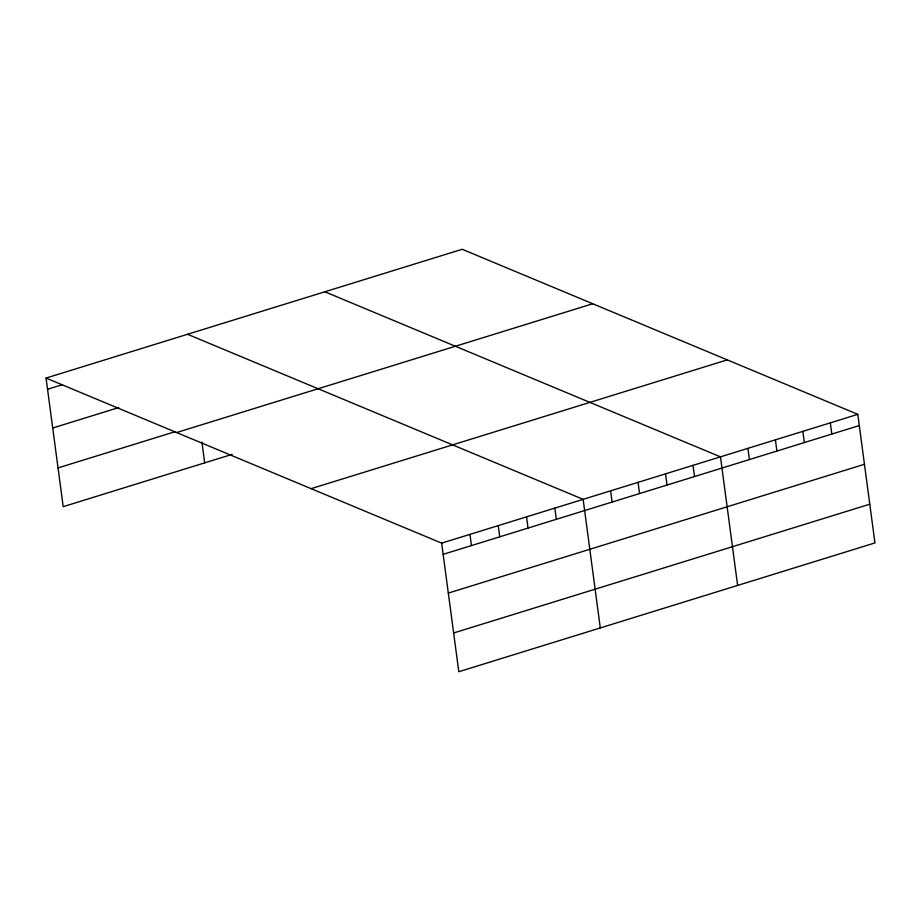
<?xml version="1.0" encoding="UTF-8"?>
<svg xmlns="http://www.w3.org/2000/svg" width="921" height="921" viewBox="0 0 921 921"><rect width="100%" height="100%" fill="white"/><g stroke="black" fill="none" stroke-linecap="round" stroke-linejoin="round"><path stroke-width="1.38" d="M46.05 378.07L462.192 249.28L857.796 414.346L874.95 542.93L458.808 671.72L441.654 543.137L46.05 378.07L63.204 506.654L232.161 454.364M47.547 389.272L62.363 384.69M52.716 428.012L118.74 407.577M58.035 467.914L175.266 431.638M176.602 432.536L592.733 303.757M311.102 488.66L727.245 359.881M441.654 543.137L857.796 414.346M443.151 554.338L859.293 425.56M448.32 593.078L864.462 464.288M453.639 632.98L869.781 504.201M324.86 291.784L720.464 456.851L737.629 585.434M187.539 334.277L583.143 499.343L600.296 627.938M830.328 422.843L831.824 434.056M802.859 431.35L804.355 442.552M775.401 439.847L776.898 451.06M747.933 448.343L749.429 459.556M693.006 465.347L694.503 476.548M665.538 473.843L667.034 485.056M638.069 482.351L639.565 493.552M610.611 490.847L612.108 502.049M554.845 508.104L556.342 519.306M526.547 516.865L528.044 528.067M498.249 525.615L499.746 536.828M469.952 534.376L471.448 545.577M201.929 442.115L204.692 462.86"/></g></svg>
